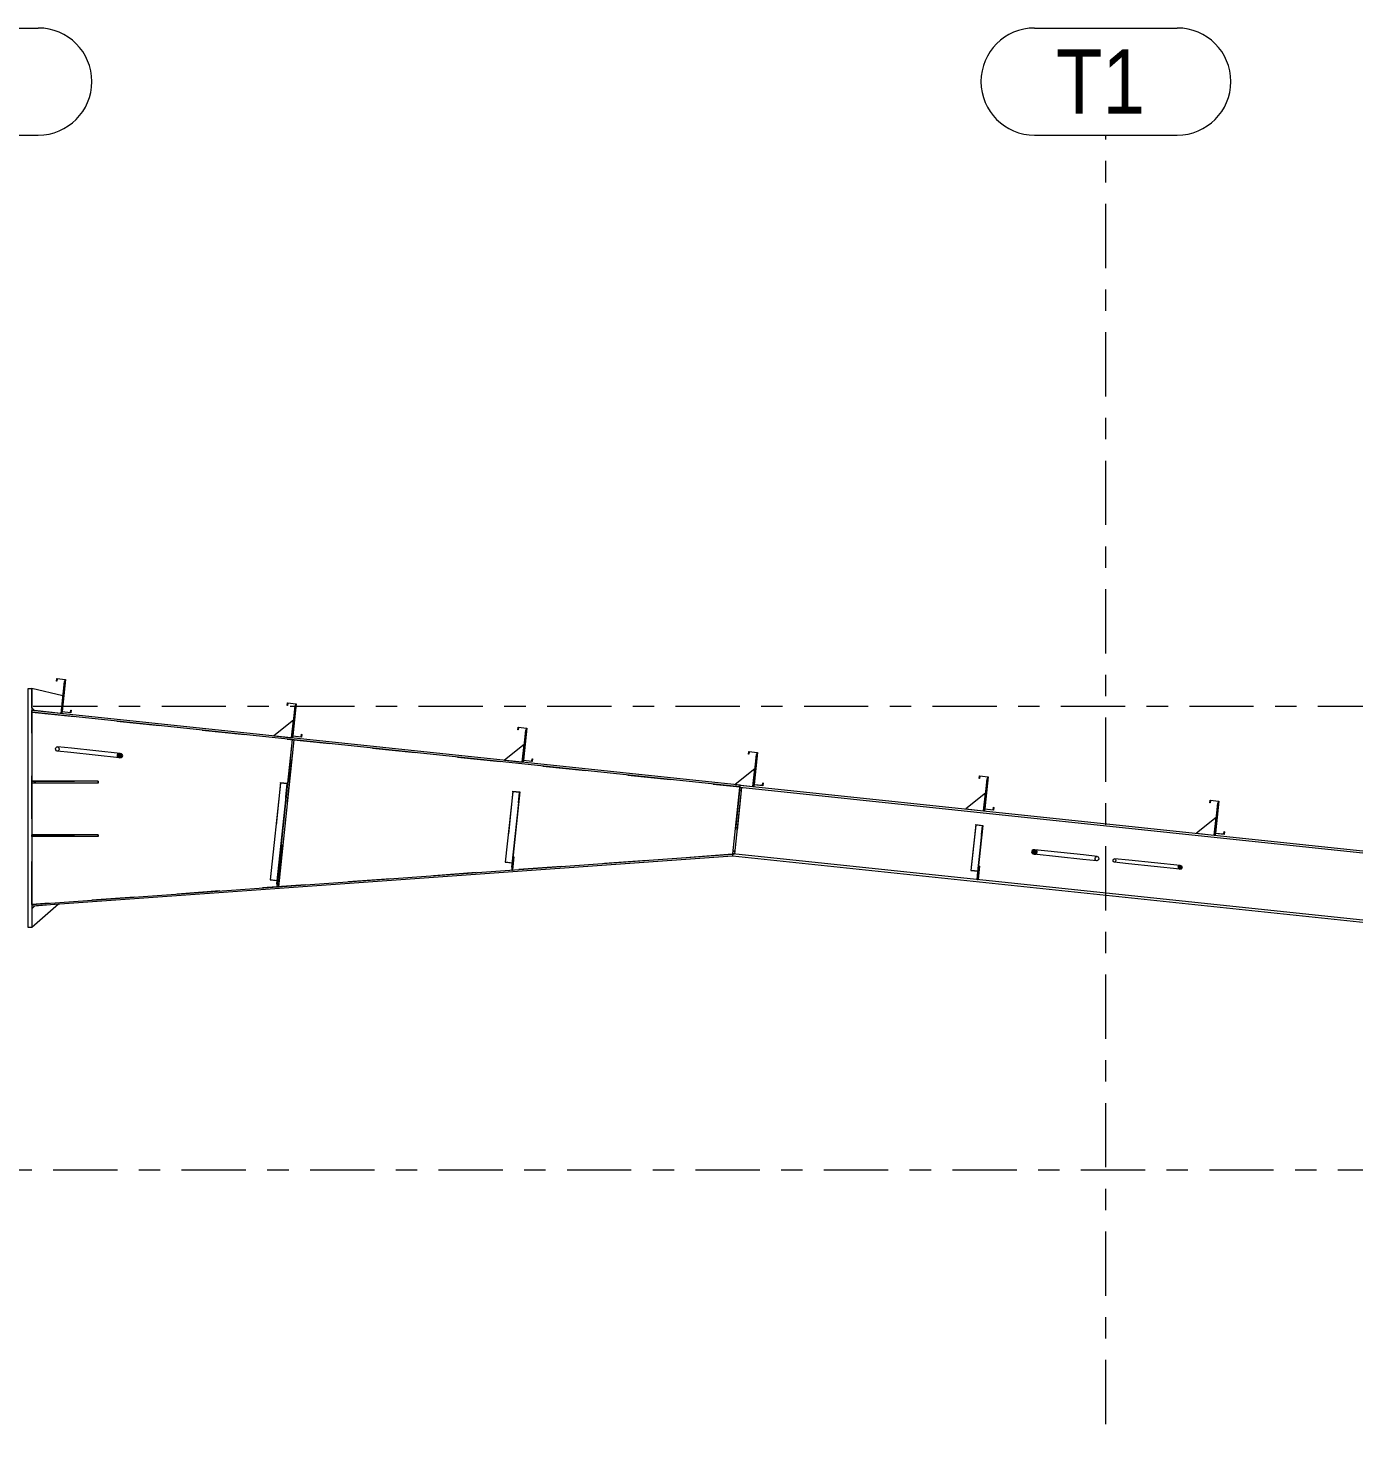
# Model space of a CAD drawing. Header units: millimetres. Extents: x -49 to 773, y -79 to 495.
# Drawn here: x 348.8 to 410.8, y 79.7 to 145.2 of the extents above; entities that cross this region are included whole.
import ezdxf

# ---------------------------------------------------------------- set-up
doc = ezdxf.new("R2010")
doc.units = ezdxf.units.MM
for name, pattern in [('XKITLINE00', [0]), ('XKITLINE02', [4, 2, -2]), ('XKITLINE03', [6, 3, -1, 1, -1])]:
    doc.linetypes.add(name, pattern=pattern)
doc.layers.add('Part', color=2, linetype='Continuous', lineweight=0)
doc.layers.add('S-grid', color=1, linetype='Continuous', lineweight=0)
doc.styles.add('ARIAL', font='ARIAL.TTF')

# ---------------------------------------------------------------- blocks, each defined once
blk = doc.blocks.new('*A80')
at = {"layer": 'Part'}
blk.add_hatch(color=3, dxfattribs=at).paths.add_polyline_path([(360.613, 109.94), (360.617, 109.972), (360.948, 109.937), (360.88, 109.292), (360.864, 109.294), (360.928, 109.907)], flags=17)
blk = doc.blocks.new('*A81')
at = {"layer": 'Part'}
blk.add_hatch(color=3, dxfattribs=at).paths.add_polyline_path([(371.465, 109.542), (371.468, 109.568), (371.799, 109.533), (371.744, 109.012), (371.728, 109.014), (371.78, 109.509)], flags=17)
blk = doc.blocks.new('*A82')
at = {"layer": 'Part'}
blk.add_hatch(color=3, dxfattribs=at).paths.add_polyline_path([(393.087, 107.981), (393.089, 108.002), (393.421, 107.967), (393.377, 107.547), (393.36, 107.549), (393.402, 107.948)], flags=17)
blk = doc.blocks.new('*A106')
at = {"layer": 'Part'}
blk.add_hatch(color=3, dxfattribs=at).paths.add_polyline_path([(372.355, 110.975), (372.367, 111.084), (372.382, 111.083), (372.368, 110.958), (371.954, 111.002), (372.112, 112.496), (371.727, 112.536), (371.716, 112.427), (371.701, 112.428), (371.714, 112.553), (372.128, 112.509), (371.971, 111.016)], flags=17)
blk = doc.blocks.new('*A107')
at = {"layer": 'Part'}
blk.add_hatch(color=3, dxfattribs=at).paths.add_polyline_path([(372.355, 110.975), (372.367, 111.084), (372.382, 111.083), (372.368, 110.958), (371.954, 111.002), (372.112, 112.496), (371.727, 112.536), (371.716, 112.427), (371.701, 112.428), (371.714, 112.553), (372.128, 112.509), (371.971, 111.016)], flags=17)
blk = doc.blocks.new('*A108')
at = {"layer": 'Part'}
blk.add_hatch(color=3, dxfattribs=at).paths.add_polyline_path([(383.129, 109.839), (383.14, 109.948), (383.155, 109.946), (383.142, 109.822), (382.728, 109.866), (382.885, 111.359), (382.501, 111.4), (382.489, 111.29), (382.474, 111.292), (382.487, 111.416), (382.902, 111.373), (382.744, 109.879)], flags=17)
blk = doc.blocks.new('*A109')
at = {"layer": 'Part'}
blk.add_hatch(color=3, dxfattribs=at).paths.add_polyline_path([(383.129, 109.839), (383.14, 109.948), (383.155, 109.946), (383.142, 109.822), (382.728, 109.866), (382.885, 111.359), (382.501, 111.4), (382.489, 111.29), (382.474, 111.292), (382.487, 111.416), (382.902, 111.373), (382.744, 109.879)], flags=17)
blk = doc.blocks.new('*A110')
at = {"layer": 'Part'}
blk.add_hatch(color=3, dxfattribs=at).paths.add_polyline_path([(393.902, 108.702), (393.914, 108.812), (393.929, 108.81), (393.916, 108.686), (393.501, 108.729), (393.659, 110.223), (393.274, 110.263), (393.263, 110.154), (393.248, 110.156), (393.261, 110.28), (393.675, 110.236), (393.518, 108.743)], flags=17)
blk = doc.blocks.new('*A111')
at = {"layer": 'Part'}
blk.add_hatch(color=3, dxfattribs=at).paths.add_polyline_path([(393.902, 108.702), (393.914, 108.812), (393.929, 108.81), (393.916, 108.686), (393.501, 108.729), (393.659, 110.223), (393.274, 110.263), (393.263, 110.154), (393.248, 110.156), (393.261, 110.28), (393.675, 110.236), (393.518, 108.743)], flags=17)
blk = doc.blocks.new('*A112')
at = {"layer": 'Part'}
blk.add_hatch(color=3, dxfattribs=at).paths.add_polyline_path([(404.676, 107.566), (404.687, 107.675), (404.702, 107.674), (404.689, 107.549), (404.275, 107.593), (404.432, 109.086), (404.048, 109.127), (404.036, 109.018), (404.021, 109.019), (404.034, 109.144), (404.449, 109.1), (404.291, 107.606)], flags=17)
blk = doc.blocks.new('*A113')
at = {"layer": 'Part'}
blk.add_hatch(color=3, dxfattribs=at).paths.add_polyline_path([(404.676, 107.566), (404.687, 107.675), (404.702, 107.674), (404.689, 107.549), (404.275, 107.593), (404.432, 109.086), (404.048, 109.127), (404.036, 109.018), (404.021, 109.019), (404.034, 109.144), (404.449, 109.1), (404.291, 107.606)], flags=17)
blk = doc.blocks.new('*A117')
at = {"layer": 'Part'}
blk.add_hatch(color=3, dxfattribs=at).paths.add_polyline_path([(402.642, 106.089), (402.716, 106.057), (402.742, 105.995), (402.704, 105.94), (402.625, 105.924), (402.551, 105.956), (402.526, 106.018), (402.563, 106.073)], flags=17)
blk = doc.blocks.new('*A118')
at = {"layer": 'Part'}
blk.add_hatch(color=3, dxfattribs=at).paths.add_polyline_path([(395.906, 106.807), (395.951, 106.764), (395.963, 106.71), (395.94, 106.66), (395.887, 106.627), (395.82, 106.62), (395.755, 106.641), (395.711, 106.684), (395.698, 106.738), (395.722, 106.788), (395.774, 106.821), (395.841, 106.828)], flags=17)
blk = doc.blocks.new('*A119')
at = {"layer": 'Part'}
blk.add_hatch(color=3, dxfattribs=at).paths.add_polyline_path([(353.188, 111.313), (353.233, 111.27), (353.245, 111.216), (353.222, 111.166), (353.169, 111.133), (353.102, 111.126), (353.037, 111.147), (352.993, 111.19), (352.981, 111.244), (353.004, 111.294), (353.056, 111.326), (353.124, 111.333)], flags=17)
blk = doc.blocks.new('*A126')
at = {"layer": 'Part'}
blk.add_hatch(color=3, dxfattribs=at).paths.add_polyline_path([(350.808, 113.248), (350.82, 113.357), (350.834, 113.355), (350.821, 113.231), (350.407, 113.275), (350.564, 114.768), (350.18, 114.809), (350.168, 114.699), (350.153, 114.701), (350.167, 114.825), (350.581, 114.782), (350.423, 113.288)], flags=17)
blk = doc.blocks.new('*A127')
at = {"layer": 'Part'}
blk.add_hatch(color=3, dxfattribs=at).paths.add_polyline_path([(350.808, 113.248), (350.82, 113.357), (350.834, 113.355), (350.821, 113.231), (350.407, 113.275), (350.564, 114.768), (350.18, 114.809), (350.168, 114.699), (350.153, 114.701), (350.167, 114.825), (350.581, 114.782), (350.423, 113.288)], flags=17)
blk = doc.blocks.new('*A128')
at = {"layer": 'Part'}
blk.add_hatch(color=3, dxfattribs=at).paths.add_polyline_path([(361.582, 112.111), (361.593, 112.221), (361.608, 112.219), (361.595, 112.095), (361.181, 112.139), (361.338, 113.632), (360.954, 113.672), (360.942, 113.563), (360.927, 113.565), (360.94, 113.689), (361.355, 113.645), (361.197, 112.152)], flags=17)
blk = doc.blocks.new('*A129')
at = {"layer": 'Part'}
blk.add_hatch(color=3, dxfattribs=at).paths.add_polyline_path([(361.582, 112.111), (361.593, 112.221), (361.608, 112.219), (361.595, 112.095), (361.181, 112.139), (361.338, 113.632), (360.954, 113.672), (360.942, 113.563), (360.927, 113.565), (360.94, 113.689), (361.355, 113.645), (361.197, 112.152)], flags=17)
blk = doc.blocks.new('*A398')
at = {"layer": 'S-grid', "color": 1, "linetype": 'XKITLINE03', "lineweight": 0}
blk.add_line((259.068, 113.542), (435.099, 113.542), dxfattribs=at)
blk = doc.blocks.new('*A399')
at = {"layer": 'S-grid', "color": 1, "linetype": 'XKITLINE03', "lineweight": 0}
blk.add_line((-10, 91.875), (568.216, 91.875), dxfattribs=at)
blk = doc.blocks.new('*A682')
at = {"layer": 'S-grid', "color": 1, "linetype": 'XKITLINE03', "lineweight": 0}
blk.add_line((399.167, -10), (399.167, 140.208), dxfattribs=at)
at = {"layer": 'S-grid', "color": 3, "style": 'ARIAL', "width": 0.85}
blk.add_text('T1', height=3, dxfattribs=at).set_placement((396.832, 141.208))
blk = doc.blocks.new('*A685')
at = {"layer": 'Part', "color": 7, "linetype": 'XKITLINE02', "lineweight": 0}
for p, q in [((382.071, 109.742), (381.744, 106.643)), ((382.074, 109.767), (382.083, 109.85)), ((454.716, 102.189), (454.367, 98.874)), ((447.011, 99.65), (446.679, 99.685)), ((447.022, 99.758), (446.691, 99.793))]:
    blk.add_line(p, q, dxfattribs=at)
at = {"layer": 'Part', "color": 2, "linetype": 'XKITLINE00', "lineweight": 0}
for p, q in [((382.074, 109.767), (382.071, 109.742)), ((454.705, 102.081), (382.071, 109.742)), ((382.083, 109.85), (454.716, 102.189)), ((381.744, 106.643), (381.733, 106.535)), ((446.679, 99.685), (381.733, 106.535)), ((446.691, 99.793), (381.744, 106.643)), ((454.367, 98.874), (447.011, 99.65)), ((454.378, 98.982), (447.022, 99.758))]:
    blk.add_line(p, q, dxfattribs=at)
blk = doc.blocks.new('*A738')
at = {"layer": 'Part', "color": 7, "linetype": 'XKITLINE02', "lineweight": 0}
for p, q in [((349, 107.442), (349, 107.526)), ((349, 107.526), (352.1, 107.526)), ((352.1, 107.442), (349, 107.442)), ((349.125, 107.442), (349.125, 107.526)), ((349.167, 107.442), (349.167, 107.526)), ((352.1, 107.442), (352.1, 107.526))]:
    blk.add_line(p, q, dxfattribs=at)
blk = doc.blocks.new('*A739')
at = {"layer": 'Part', "color": 7, "linetype": 'XKITLINE02', "lineweight": 0}
for p, q in [((349, 109.942), (349, 110.026)), ((349, 110.026), (352.1, 110.026)), ((349.125, 109.942), (349.125, 110.026)), ((349.167, 109.942), (349.167, 110.026)), ((352.1, 109.942), (352.1, 110.026)), ((352.1, 109.942), (349, 109.942))]:
    blk.add_line(p, q, dxfattribs=at)
blk = doc.blocks.new('*A740')
at = {"layer": 'Part', "color": 2, "linetype": 'XKITLINE00', "lineweight": 0}
for p, q in [((352.1, 107.526), (349, 107.526)), ((352.1, 107.442), (349, 107.442)), ((349.167, 107.442), (349.167, 107.526)), ((352.1, 107.526), (352.1, 107.442))]:
    blk.add_line(p, q, dxfattribs=at)
at = {"layer": 'Part', "color": 7, "linetype": 'XKITLINE02', "lineweight": 0}
for p, q in [((349, 107.526), (349, 107.442)), ((349.125, 107.442), (349.125, 107.526))]:
    blk.add_line(p, q, dxfattribs=at)
blk = doc.blocks.new('*A741')
at = {"layer": 'Part', "color": 2, "linetype": 'XKITLINE00', "lineweight": 0}
for p, q in [((352.1, 110.026), (349, 110.026)), ((349.167, 109.942), (349.167, 110.026)), ((352.1, 110.026), (352.1, 109.942)), ((352.1, 109.942), (349, 109.942))]:
    blk.add_line(p, q, dxfattribs=at)
at = {"layer": 'Part', "color": 7, "linetype": 'XKITLINE02', "lineweight": 0}
for p, q in [((349, 110.026), (349, 109.942)), ((349.125, 109.942), (349.125, 110.026))]:
    blk.add_line(p, q, dxfattribs=at)
blk = doc.blocks.new('*A750')
at = {"layer": 'Part', "color": 7, "linetype": 'XKITLINE02', "lineweight": 0}
for p, q in [((360.617, 109.972), (360.137, 105.426)), ((360.928, 109.907), (360.435, 105.231)), ((360.452, 105.229), (360.948, 109.937)), ((360.137, 105.426), (360.452, 105.392)), ((360.138, 105.434), (360.47, 105.399)), ((360.435, 105.231), (360.452, 105.229))]:
    blk.add_line(p, q, dxfattribs=at)
blk = doc.blocks.new('*A751')
at = {"layer": 'Part', "color": 2, "linetype": 'XKITLINE00', "lineweight": 0}
for p, q in [((360.613, 109.94), (360.137, 105.426)), ((360.948, 109.937), (360.485, 105.543)), ((360.613, 109.94), (360.617, 109.972)), ((360.928, 109.907), (360.613, 109.94)), ((360.617, 109.972), (360.948, 109.937)), ((360.864, 109.294), (360.928, 109.907)), ((360.864, 109.294), (360.435, 105.231)), ((360.864, 109.294), (360.88, 109.292)), ((360.137, 105.426), (360.452, 105.392)), ((360.435, 105.231), (360.452, 105.229))]:
    blk.add_line(p, q, dxfattribs=at)
at = {"layer": 'Part', "color": 7, "linetype": 'XKITLINE02', "lineweight": 0}
for p, q in [((360.138, 105.434), (360.47, 105.399)), ((360.452, 105.229), (360.485, 105.543))]:
    blk.add_line(p, q, dxfattribs=at)
blk = doc.blocks.new('*A752')
at = {"layer": 'Part', "color": 2, "linetype": 'XKITLINE00', "lineweight": 0}
blk.add_line((361.218, 112.889), (360.302, 112.147), dxfattribs=at)
at = {"layer": 'Part', "color": 7, "linetype": 'XKITLINE02', "lineweight": 0}
for p, q in [((361.13, 112.06), (361.218, 112.889)), ((360.302, 112.147), (361.13, 112.06))]:
    blk.add_line(p, q, dxfattribs=at)
blk = doc.blocks.new('*A753')
at = {"layer": 'Part', "color": 2, "linetype": 'XKITLINE00', "lineweight": 0}
for p, q in [((361.288, 113.552), (361.13, 112.06)), ((361.329, 113.547), (361.288, 113.552)), ((361.181, 112.139), (361.172, 112.056))]:
    blk.add_line(p, q, dxfattribs=at)
at = {"layer": 'Part', "color": 7, "linetype": 'XKITLINE02', "lineweight": 0}
for p, q in [((361.181, 112.139), (361.329, 113.547)), ((361.172, 112.056), (361.13, 112.06))]:
    blk.add_line(p, q, dxfattribs=at)
blk = doc.blocks.new('*A754')
at = {"layer": 'Part', "color": 7, "linetype": 'XKITLINE02', "lineweight": 0}
for p, q in [((361.163, 111.973), (360.438, 105.094)), ((361.246, 111.964), (361.163, 111.973)), ((360.52, 105.085), (361.246, 111.964)), ((360.438, 105.094), (360.52, 105.085)), ((360.451, 105.218), (360.533, 105.21))]:
    blk.add_line(p, q, dxfattribs=at)
blk = doc.blocks.new('*A755')
at = {"layer": 'Part', "color": 2, "linetype": 'XKITLINE00', "lineweight": 0}
for p, q in [((361.163, 111.973), (360.948, 109.937)), ((361.246, 111.964), (360.522, 105.1)), ((360.485, 105.543), (360.438, 105.094))]:
    blk.add_line(p, q, dxfattribs=at)
at = {"layer": 'Part', "color": 7, "linetype": 'XKITLINE02', "lineweight": 0}
for p, q in [((361.246, 111.964), (361.163, 111.973)), ((360.948, 109.937), (360.485, 105.543)), ((360.52, 105.085), (360.438, 105.094)), ((360.451, 105.218), (360.533, 105.21)), ((360.522, 105.1), (360.52, 105.085))]:
    blk.add_line(p, q, dxfattribs=at)
blk = doc.blocks.new('*A756')
at = {"layer": 'Part', "color": 2, "linetype": 'XKITLINE00', "lineweight": 0}
blk.add_line((382.765, 110.616), (381.849, 109.875), dxfattribs=at)
at = {"layer": 'Part', "color": 7, "linetype": 'XKITLINE02', "lineweight": 0}
for p, q in [((382.678, 109.787), (382.765, 110.616)), ((381.849, 109.875), (382.678, 109.787))]:
    blk.add_line(p, q, dxfattribs=at)
blk = doc.blocks.new('*A757')
at = {"layer": 'Part', "color": 2, "linetype": 'XKITLINE00', "lineweight": 0}
for p, q in [((382.835, 111.279), (382.678, 109.787)), ((382.876, 111.275), (382.835, 111.279)), ((382.728, 109.866), (382.719, 109.783))]:
    blk.add_line(p, q, dxfattribs=at)
at = {"layer": 'Part', "color": 7, "linetype": 'XKITLINE02', "lineweight": 0}
for p, q in [((382.728, 109.866), (382.876, 111.275)), ((382.719, 109.783), (382.678, 109.787))]:
    blk.add_line(p, q, dxfattribs=at)
blk = doc.blocks.new('*A758')
at = {"layer": 'Part', "color": 2, "linetype": 'XKITLINE00', "lineweight": 0}
blk.add_line((371.991, 111.752), (371.075, 111.011), dxfattribs=at)
at = {"layer": 'Part', "color": 7, "linetype": 'XKITLINE02', "lineweight": 0}
for p, q in [((371.904, 110.924), (371.991, 111.752)), ((371.075, 111.011), (371.904, 110.924))]:
    blk.add_line(p, q, dxfattribs=at)
blk = doc.blocks.new('*A759')
at = {"layer": 'Part', "color": 2, "linetype": 'XKITLINE00', "lineweight": 0}
for p, q in [((372.061, 112.415), (371.904, 110.924)), ((372.103, 112.411), (372.061, 112.415)), ((371.954, 111.002), (371.945, 110.919))]:
    blk.add_line(p, q, dxfattribs=at)
at = {"layer": 'Part', "color": 7, "linetype": 'XKITLINE02', "lineweight": 0}
for p, q in [((371.954, 111.002), (372.103, 112.411)), ((371.945, 110.919), (371.904, 110.924))]:
    blk.add_line(p, q, dxfattribs=at)
blk = doc.blocks.new('*A760')
at = {"layer": 'Part', "color": 7, "linetype": 'XKITLINE02', "lineweight": 0}
for p, q in [((371.479, 106.501), (371.414, 105.88)), ((371.455, 105.875), (371.521, 106.497)), ((371.521, 106.497), (371.479, 106.501)), ((371.414, 105.88), (371.455, 105.875)), ((371.427, 106.004), (371.468, 106))]:
    blk.add_line(p, q, dxfattribs=at)
blk = doc.blocks.new('*A761')
at = {"layer": 'Part', "color": 2, "linetype": 'XKITLINE00', "lineweight": 0}
for p, q in [((371.457, 106.288), (371.414, 105.88)), ((371.521, 106.497), (371.456, 105.883)), ((371.479, 106.501), (371.521, 106.497))]:
    blk.add_line(p, q, dxfattribs=at)
at = {"layer": 'Part', "color": 7, "linetype": 'XKITLINE02', "lineweight": 0}
for p, q in [((371.457, 106.288), (371.479, 106.501)), ((371.455, 105.875), (371.414, 105.88)), ((371.427, 106.004), (371.468, 106)), ((371.456, 105.883), (371.455, 105.875))]:
    blk.add_line(p, q, dxfattribs=at)
blk = doc.blocks.new('*A762')
at = {"layer": 'Part', "color": 7, "linetype": 'XKITLINE02', "lineweight": 0}
for p, q in [((371.468, 109.568), (371.117, 106.248)), ((371.78, 109.509), (371.411, 106.014)), ((371.428, 106.012), (371.799, 109.533)), ((371.117, 106.248), (371.432, 106.214)), ((371.119, 106.258), (371.45, 106.223)), ((371.411, 106.014), (371.428, 106.012))]:
    blk.add_line(p, q, dxfattribs=at)
blk = doc.blocks.new('*A763')
at = {"layer": 'Part', "color": 2, "linetype": 'XKITLINE00', "lineweight": 0}
for p, q in [((371.465, 109.542), (371.117, 106.248)), ((371.799, 109.533), (371.457, 106.288)), ((371.465, 109.542), (371.468, 109.568)), ((371.78, 109.509), (371.465, 109.542)), ((371.468, 109.568), (371.799, 109.533)), ((371.728, 109.014), (371.78, 109.509)), ((371.728, 109.014), (371.411, 106.014)), ((371.728, 109.014), (371.744, 109.012)), ((371.117, 106.248), (371.432, 106.214)), ((371.411, 106.014), (371.428, 106.012))]:
    blk.add_line(p, q, dxfattribs=at)
at = {"layer": 'Part', "color": 7, "linetype": 'XKITLINE02', "lineweight": 0}
for p, q in [((371.119, 106.258), (371.45, 106.223)), ((371.428, 106.012), (371.457, 106.288))]:
    blk.add_line(p, q, dxfattribs=at)
blk = doc.blocks.new('*A764')
at = {"layer": 'Part', "color": 2, "linetype": 'XKITLINE00', "lineweight": 0}
for p, q in [((381.744, 106.643), (382.071, 109.742)), ((382.154, 109.734), (381.827, 106.634))]:
    blk.add_line(p, q, dxfattribs=at)
at = {"layer": 'Part', "color": 7, "linetype": 'XKITLINE02', "lineweight": 0}
for p, q in [((382.058, 109.618), (382.141, 109.609)), ((382.071, 109.742), (382.154, 109.734)), ((381.758, 106.767), (381.84, 106.758)), ((381.744, 106.643), (381.827, 106.634))]:
    blk.add_line(p, q, dxfattribs=at)
blk = doc.blocks.new('*A765')
at = {"layer": 'Part', "color": 7, "linetype": 'XKITLINE02', "lineweight": 0}
for p, q in [((382.071, 109.742), (381.744, 106.643)), ((382.154, 109.734), (381.827, 106.634)), ((382.058, 109.618), (382.141, 109.609)), ((382.071, 109.742), (382.154, 109.734)), ((381.84, 106.758), (381.758, 106.767)), ((381.827, 106.634), (381.744, 106.643))]:
    blk.add_line(p, q, dxfattribs=at)
blk = doc.blocks.new('*A766')
at = {"layer": 'Part', "color": 7, "linetype": 'XKITLINE02', "lineweight": 0}
for p, q in [((393.22, 106.061), (393.154, 105.439)), ((393.154, 105.439), (393.196, 105.435)), ((393.167, 105.564), (393.209, 105.559)), ((393.196, 105.435), (393.261, 106.057)), ((393.261, 106.057), (393.22, 106.061))]:
    blk.add_line(p, q, dxfattribs=at)
blk = doc.blocks.new('*A767')
at = {"layer": 'Part', "color": 2, "linetype": 'XKITLINE00', "lineweight": 0}
for p, q in [((393.154, 105.439), (393.192, 105.801)), ((393.261, 106.057), (393.196, 105.435)), ((393.22, 106.061), (393.261, 106.057))]:
    blk.add_line(p, q, dxfattribs=at)
at = {"layer": 'Part', "color": 7, "linetype": 'XKITLINE02', "lineweight": 0}
for p, q in [((393.196, 105.435), (393.154, 105.439)), ((393.167, 105.564), (393.209, 105.559)), ((393.192, 105.801), (393.22, 106.061))]:
    blk.add_line(p, q, dxfattribs=at)
blk = doc.blocks.new('*A768')
at = {"layer": 'Part', "color": 2, "linetype": 'XKITLINE00', "lineweight": 0}
blk.add_line((393.538, 109.48), (392.622, 108.738), dxfattribs=at)
at = {"layer": 'Part', "color": 7, "linetype": 'XKITLINE02', "lineweight": 0}
for p, q in [((393.451, 108.651), (393.538, 109.48)), ((392.622, 108.738), (393.451, 108.651))]:
    blk.add_line(p, q, dxfattribs=at)
blk = doc.blocks.new('*A769')
at = {"layer": 'Part', "color": 2, "linetype": 'XKITLINE00', "lineweight": 0}
for p, q in [((393.608, 110.143), (393.451, 108.651)), ((393.65, 110.138), (393.608, 110.143)), ((393.501, 108.729), (393.493, 108.647))]:
    blk.add_line(p, q, dxfattribs=at)
at = {"layer": 'Part', "color": 7, "linetype": 'XKITLINE02', "lineweight": 0}
for p, q in [((393.501, 108.729), (393.65, 110.138)), ((393.493, 108.647), (393.451, 108.651))]:
    blk.add_line(p, q, dxfattribs=at)
blk = doc.blocks.new('*A770')
at = {"layer": 'Part', "color": 7, "linetype": 'XKITLINE02', "lineweight": 0}
for p, q in [((393.089, 108.002), (392.864, 105.863)), ((393.402, 107.948), (393.152, 105.581)), ((393.169, 105.579), (393.421, 107.967)), ((392.864, 105.863), (393.179, 105.829)), ((392.865, 105.876), (393.197, 105.841)), ((393.152, 105.581), (393.169, 105.579))]:
    blk.add_line(p, q, dxfattribs=at)
blk = doc.blocks.new('*A771')
at = {"layer": 'Part', "color": 2, "linetype": 'XKITLINE00', "lineweight": 0}
for p, q in [((393.087, 107.981), (392.864, 105.863)), ((393.087, 107.981), (393.089, 108.002)), ((393.402, 107.948), (393.087, 107.981)), ((393.089, 108.002), (393.421, 107.967)), ((393.36, 107.549), (393.152, 105.581)), ((393.421, 107.967), (393.192, 105.801)), ((393.36, 107.549), (393.402, 107.948)), ((393.377, 107.547), (393.36, 107.549)), ((392.864, 105.863), (393.179, 105.829)), ((393.152, 105.581), (393.169, 105.579))]:
    blk.add_line(p, q, dxfattribs=at)
at = {"layer": 'Part', "color": 7, "linetype": 'XKITLINE02', "lineweight": 0}
for p, q in [((392.865, 105.876), (393.197, 105.841)), ((393.192, 105.801), (393.169, 105.579))]:
    blk.add_line(p, q, dxfattribs=at)
blk = doc.blocks.new('*A778')
at = {"layer": 'Part', "color": 2, "linetype": 'XKITLINE00', "lineweight": 0}
blk.add_line((404.312, 108.343), (403.396, 107.602), dxfattribs=at)
at = {"layer": 'Part', "color": 7, "linetype": 'XKITLINE02', "lineweight": 0}
for p, q in [((404.225, 107.515), (404.312, 108.343)), ((403.396, 107.602), (404.225, 107.515))]:
    blk.add_line(p, q, dxfattribs=at)
blk = doc.blocks.new('*A779')
at = {"layer": 'Part', "color": 2, "linetype": 'XKITLINE00', "lineweight": 0}
for p, q in [((404.382, 109.006), (404.225, 107.515)), ((404.423, 109.002), (404.382, 109.006)), ((404.275, 107.593), (404.266, 107.51))]:
    blk.add_line(p, q, dxfattribs=at)
at = {"layer": 'Part', "color": 7, "linetype": 'XKITLINE02', "lineweight": 0}
for p, q in [((404.275, 107.593), (404.423, 109.002)), ((404.266, 107.51), (404.225, 107.515))]:
    blk.add_line(p, q, dxfattribs=at)
blk = doc.blocks.new('*A830')
at = {"layer": 'Part', "color": 2, "linetype": 'XKITLINE00', "lineweight": 0}
for p, q in [((371.701, 112.428), (371.714, 112.553)), ((371.716, 112.427), (371.701, 112.428)), ((371.714, 112.553), (372.128, 112.509)), ((371.727, 112.536), (371.716, 112.427)), ((372.112, 112.496), (371.727, 112.536)), ((371.954, 111.002), (372.112, 112.496)), ((372.128, 112.509), (371.971, 111.016)), ((372.368, 110.958), (371.954, 111.002)), ((371.971, 111.016), (372.355, 110.975)), ((372.355, 110.975), (372.367, 111.084)), ((372.367, 111.084), (372.382, 111.083)), ((372.382, 111.083), (372.368, 110.958))]:
    blk.add_line(p, q, dxfattribs=at)
blk = doc.blocks.new('*A831')
at = {"layer": 'Part', "color": 2, "linetype": 'XKITLINE00', "lineweight": 0}
for p, q in [((371.701, 112.428), (371.714, 112.553)), ((371.716, 112.427), (371.701, 112.428)), ((371.714, 112.553), (372.128, 112.509)), ((371.727, 112.536), (371.716, 112.427)), ((372.112, 112.496), (371.727, 112.536)), ((371.954, 111.002), (372.112, 112.496)), ((372.128, 112.509), (371.971, 111.016)), ((372.368, 110.958), (371.954, 111.002)), ((371.971, 111.016), (372.355, 110.975)), ((372.355, 110.975), (372.367, 111.084)), ((372.367, 111.084), (372.382, 111.083)), ((372.382, 111.083), (372.368, 110.958))]:
    blk.add_line(p, q, dxfattribs=at)
blk = doc.blocks.new('*A832')
at = {"layer": 'Part', "color": 2, "linetype": 'XKITLINE00', "lineweight": 0}
for p, q in [((382.474, 111.292), (382.487, 111.416)), ((382.487, 111.416), (382.902, 111.373)), ((382.501, 111.4), (382.489, 111.29)), ((382.885, 111.359), (382.501, 111.4)), ((382.728, 109.866), (382.885, 111.359)), ((382.902, 111.373), (382.744, 109.879)), ((382.489, 111.29), (382.474, 111.292)), ((383.142, 109.822), (382.728, 109.866)), ((382.744, 109.879), (383.129, 109.839)), ((383.129, 109.839), (383.14, 109.948)), ((383.14, 109.948), (383.155, 109.946)), ((383.155, 109.946), (383.142, 109.822))]:
    blk.add_line(p, q, dxfattribs=at)
blk = doc.blocks.new('*A833')
at = {"layer": 'Part', "color": 2, "linetype": 'XKITLINE00', "lineweight": 0}
for p, q in [((382.474, 111.292), (382.487, 111.416)), ((382.487, 111.416), (382.902, 111.373)), ((382.501, 111.4), (382.489, 111.29)), ((382.885, 111.359), (382.501, 111.4)), ((382.728, 109.866), (382.885, 111.359)), ((382.902, 111.373), (382.744, 109.879)), ((382.489, 111.29), (382.474, 111.292)), ((383.142, 109.822), (382.728, 109.866)), ((382.744, 109.879), (383.129, 109.839)), ((383.129, 109.839), (383.14, 109.948)), ((383.14, 109.948), (383.155, 109.946)), ((383.155, 109.946), (383.142, 109.822))]:
    blk.add_line(p, q, dxfattribs=at)
blk = doc.blocks.new('*A834')
at = {"layer": 'Part', "color": 2, "linetype": 'XKITLINE00', "lineweight": 0}
for p, q in [((393.248, 110.156), (393.261, 110.28)), ((393.263, 110.154), (393.248, 110.156)), ((393.261, 110.28), (393.675, 110.236)), ((393.274, 110.263), (393.263, 110.154)), ((393.659, 110.223), (393.274, 110.263)), ((393.501, 108.729), (393.659, 110.223)), ((393.675, 110.236), (393.518, 108.743)), ((393.916, 108.686), (393.501, 108.729)), ((393.518, 108.743), (393.902, 108.702)), ((393.902, 108.702), (393.914, 108.812)), ((393.914, 108.812), (393.929, 108.81)), ((393.929, 108.81), (393.916, 108.686))]:
    blk.add_line(p, q, dxfattribs=at)
blk = doc.blocks.new('*A835')
at = {"layer": 'Part', "color": 2, "linetype": 'XKITLINE00', "lineweight": 0}
for p, q in [((393.248, 110.156), (393.261, 110.28)), ((393.263, 110.154), (393.248, 110.156)), ((393.261, 110.28), (393.675, 110.236)), ((393.274, 110.263), (393.263, 110.154)), ((393.659, 110.223), (393.274, 110.263)), ((393.501, 108.729), (393.659, 110.223)), ((393.675, 110.236), (393.518, 108.743)), ((393.916, 108.686), (393.501, 108.729)), ((393.518, 108.743), (393.902, 108.702)), ((393.902, 108.702), (393.914, 108.812)), ((393.914, 108.812), (393.929, 108.81)), ((393.929, 108.81), (393.916, 108.686))]:
    blk.add_line(p, q, dxfattribs=at)
blk = doc.blocks.new('*A836')
at = {"layer": 'Part', "color": 2, "linetype": 'XKITLINE00', "lineweight": 0}
for p, q in [((404.021, 109.019), (404.034, 109.144)), ((404.036, 109.018), (404.021, 109.019)), ((404.034, 109.144), (404.449, 109.1)), ((404.048, 109.127), (404.036, 109.018)), ((404.432, 109.086), (404.048, 109.127)), ((404.275, 107.593), (404.432, 109.086)), ((404.449, 109.1), (404.291, 107.606)), ((404.689, 107.549), (404.275, 107.593)), ((404.291, 107.606), (404.676, 107.566)), ((404.676, 107.566), (404.687, 107.675)), ((404.687, 107.675), (404.702, 107.674)), ((404.702, 107.674), (404.689, 107.549))]:
    blk.add_line(p, q, dxfattribs=at)
blk = doc.blocks.new('*A837')
at = {"layer": 'Part', "color": 2, "linetype": 'XKITLINE00', "lineweight": 0}
for p, q in [((404.021, 109.019), (404.034, 109.144)), ((404.036, 109.018), (404.021, 109.019)), ((404.034, 109.144), (404.449, 109.1)), ((404.048, 109.127), (404.036, 109.018)), ((404.432, 109.086), (404.048, 109.127)), ((404.275, 107.593), (404.432, 109.086)), ((404.449, 109.1), (404.291, 107.606)), ((404.689, 107.549), (404.275, 107.593)), ((404.291, 107.606), (404.676, 107.566)), ((404.676, 107.566), (404.687, 107.675)), ((404.687, 107.675), (404.702, 107.674)), ((404.702, 107.674), (404.689, 107.549))]:
    blk.add_line(p, q, dxfattribs=at)
blk = doc.blocks.new('*A841')
at = {"layer": 'Part', "color": 7, "linetype": 'XKITLINE02', "lineweight": 0}
for p, q in [((399.5, 106.337), (399.525, 106.394)), ((399.513, 106.276), (399.5, 106.337)), ((399.555, 106.247), (399.513, 106.276)), ((399.525, 106.394), (399.573, 106.413)), ((399.603, 106.267), (399.555, 106.247)), ((400.222, 106.177), (399.555, 106.247)), ((400.239, 106.343), (399.573, 106.413)), ((399.573, 106.413), (399.615, 106.384)), ((399.627, 106.324), (399.603, 106.267)), ((399.615, 106.384), (399.627, 106.324))]:
    blk.add_line(p, q, dxfattribs=at)
at = {"layer": 'Part', "color": 2, "linetype": 'XKITLINE00', "lineweight": 0}
for p, q in [((402.625, 105.924), (400.222, 106.177)), ((402.642, 106.089), (400.239, 106.343)), ((402.642, 106.089), (402.563, 106.073)), ((402.716, 106.057), (402.642, 106.089)), ((402.563, 106.073), (402.526, 106.018)), ((402.526, 106.018), (402.551, 105.956)), ((402.551, 105.956), (402.625, 105.924)), ((402.625, 105.924), (402.704, 105.94)), ((402.704, 105.94), (402.742, 105.995)), ((402.742, 105.995), (402.716, 106.057))]:
    blk.add_line(p, q, dxfattribs=at)
blk = doc.blocks.new('*A842')
at = {"layer": 'Part', "color": 2, "linetype": 'XKITLINE00', "lineweight": 0}
for p, q in [((395.722, 106.788), (395.698, 106.738)), ((395.698, 106.738), (395.711, 106.684)), ((395.774, 106.821), (395.722, 106.788)), ((395.841, 106.828), (395.774, 106.821)), ((398.115, 106.588), (395.841, 106.828)), ((395.906, 106.807), (395.841, 106.828)), ((395.951, 106.764), (395.906, 106.807)), ((395.963, 106.71), (395.951, 106.764)), ((395.711, 106.684), (395.755, 106.641)), ((395.755, 106.641), (395.82, 106.62)), ((395.82, 106.62), (395.887, 106.627)), ((398.094, 106.381), (395.82, 106.62)), ((395.887, 106.627), (395.94, 106.66)), ((395.94, 106.66), (395.963, 106.71))]:
    blk.add_line(p, q, dxfattribs=at)
at = {"layer": 'Part', "color": 7, "linetype": 'XKITLINE02', "lineweight": 0}
for p, q in [((398.738, 106.313), (398.094, 106.381)), ((398.76, 106.52), (398.115, 106.588)), ((398.668, 106.425), (398.684, 106.475)), ((398.673, 106.372), (398.668, 106.425)), ((398.699, 106.331), (398.673, 106.372)), ((398.684, 106.475), (398.718, 106.51)), ((398.738, 106.313), (398.699, 106.331)), ((398.718, 106.51), (398.76, 106.52)), ((398.78, 106.322), (398.738, 106.313)), ((398.76, 106.52), (398.799, 106.502)), ((398.813, 106.357), (398.78, 106.322)), ((398.799, 106.502), (398.824, 106.461)), ((398.83, 106.408), (398.813, 106.357)), ((398.824, 106.461), (398.83, 106.408))]:
    blk.add_line(p, q, dxfattribs=at)
blk = doc.blocks.new('*A843')
at = {"layer": 'Part', "color": 7, "linetype": 'XKITLINE02', "lineweight": 0}
for p, q in [((350.114, 111.546), (350.13, 111.597)), ((350.119, 111.493), (350.114, 111.546)), ((350.145, 111.452), (350.119, 111.493)), ((350.13, 111.597), (350.164, 111.632)), ((350.184, 111.434), (350.145, 111.452)), ((350.164, 111.632), (350.206, 111.641)), ((350.226, 111.444), (350.184, 111.434)), ((350.828, 111.366), (350.184, 111.434)), ((350.85, 111.573), (350.206, 111.641)), ((350.206, 111.641), (350.245, 111.623)), ((350.26, 111.478), (350.226, 111.444)), ((350.245, 111.623), (350.27, 111.582)), ((350.276, 111.529), (350.26, 111.478)), ((350.27, 111.582), (350.276, 111.529))]:
    blk.add_line(p, q, dxfattribs=at)
at = {"layer": 'Part', "color": 2, "linetype": 'XKITLINE00', "lineweight": 0}
for p, q in [((353.102, 111.126), (350.828, 111.366)), ((353.124, 111.333), (350.85, 111.573)), ((353.056, 111.326), (353.004, 111.294)), ((353.124, 111.333), (353.056, 111.326)), ((353.188, 111.313), (353.124, 111.333)), ((353.233, 111.27), (353.188, 111.313)), ((353.004, 111.294), (352.981, 111.244)), ((352.981, 111.244), (352.993, 111.19)), ((352.993, 111.19), (353.037, 111.147)), ((353.037, 111.147), (353.102, 111.126)), ((353.102, 111.126), (353.169, 111.133)), ((353.169, 111.133), (353.222, 111.166)), ((353.222, 111.166), (353.245, 111.216)), ((353.245, 111.216), (353.233, 111.27))]:
    blk.add_line(p, q, dxfattribs=at)
blk = doc.blocks.new('*A849')
at = {"layer": 'Part', "color": 7, "linetype": 'XKITLINE02', "lineweight": 0}
for p, q in [((349, 104.275), (349, 113.256)), ((349, 113.256), (382.074, 109.767)), ((382.074, 109.767), (381.742, 106.619)), ((381.727, 106.618), (349, 104.275))]:
    blk.add_line(p, q, dxfattribs=at)
at = {"layer": 'Part', "color": 2, "linetype": 'XKITLINE00', "lineweight": 0}
blk.add_line((381.742, 106.619), (381.727, 106.618), dxfattribs=at)
blk = doc.blocks.new('*A850')
at = {"layer": 'Part', "color": 2, "linetype": 'XKITLINE00', "lineweight": 0}
for p, q in [((349, 113.256), (349.009, 113.339)), ((382.083, 109.85), (349.009, 113.339)), ((382.074, 109.767), (349, 113.256)), ((382.083, 109.85), (382.074, 109.767))]:
    blk.add_line(p, q, dxfattribs=at)
blk = doc.blocks.new('*A851')
at = {"layer": 'Part', "color": 2, "linetype": 'XKITLINE00', "lineweight": 0}
for p, q in [((349, 104.275), (381.727, 106.618)), ((381.733, 106.535), (349.006, 104.192)), ((381.727, 106.618), (381.733, 106.535)), ((349, 104.275), (349.006, 104.192))]:
    blk.add_line(p, q, dxfattribs=at)
blk = doc.blocks.new('*A854')
at = {"layer": 'Part', "color": 2, "linetype": 'XKITLINE00', "lineweight": 0}
for p, q in [((348.833, 103.192), (348.833, 114.359)), ((348.833, 114.359), (349, 114.359)), ((349, 114.359), (349, 103.192)), ((349, 103.192), (348.833, 103.192))]:
    blk.add_line(p, q, dxfattribs=at)
blk = doc.blocks.new('*A857')
at = {"layer": 'Part', "color": 2, "linetype": 'XKITLINE00', "lineweight": 0}
for p, q in [((350.247, 104.281), (349, 103.192)), ((349.125, 104.2), (349, 104.067))]:
    blk.add_line(p, q, dxfattribs=at)
at = {"layer": 'Part', "color": 7, "linetype": 'XKITLINE02', "lineweight": 0}
for p, q in [((350.247, 104.281), (349.125, 104.2)), ((349, 104.067), (349, 103.192))]:
    blk.add_line(p, q, dxfattribs=at)
blk = doc.blocks.new('*A860')
at = {"layer": 'Part', "color": 2, "linetype": 'XKITLINE00', "lineweight": 0}
for p, q in [((350.444, 114.025), (349, 114.359)), ((349.124, 113.326), (349, 113.465))]:
    blk.add_line(p, q, dxfattribs=at)
at = {"layer": 'Part', "color": 7, "linetype": 'XKITLINE02', "lineweight": 0}
for p, q in [((349, 113.465), (349, 114.359)), ((350.444, 114.025), (350.357, 113.196)), ((350.357, 113.196), (349.124, 113.326))]:
    blk.add_line(p, q, dxfattribs=at)
blk = doc.blocks.new('*A861')
at = {"layer": 'Part', "color": 2, "linetype": 'XKITLINE00', "lineweight": 0}
for p, q in [((350.514, 114.688), (350.357, 113.196)), ((350.556, 114.684), (350.514, 114.688)), ((350.407, 113.275), (350.398, 113.192))]:
    blk.add_line(p, q, dxfattribs=at)
at = {"layer": 'Part', "color": 7, "linetype": 'XKITLINE02', "lineweight": 0}
for p, q in [((350.407, 113.275), (350.556, 114.684)), ((350.398, 113.192), (350.357, 113.196))]:
    blk.add_line(p, q, dxfattribs=at)
blk = doc.blocks.new('*A868')
at = {"layer": 'Part', "color": 2, "linetype": 'XKITLINE00', "lineweight": 0}
for p, q in [((350.153, 114.701), (350.167, 114.825)), ((350.168, 114.699), (350.153, 114.701)), ((350.167, 114.825), (350.581, 114.782)), ((350.18, 114.809), (350.168, 114.699)), ((350.564, 114.768), (350.18, 114.809)), ((350.407, 113.275), (350.564, 114.768)), ((350.581, 114.782), (350.423, 113.288)), ((350.423, 113.288), (350.808, 113.248)), ((350.808, 113.248), (350.82, 113.357)), ((350.82, 113.357), (350.834, 113.355)), ((350.834, 113.355), (350.821, 113.231)), ((350.821, 113.231), (350.407, 113.275))]:
    blk.add_line(p, q, dxfattribs=at)
blk = doc.blocks.new('*A869')
at = {"layer": 'Part', "color": 2, "linetype": 'XKITLINE00', "lineweight": 0}
for p, q in [((350.153, 114.701), (350.167, 114.825)), ((350.168, 114.699), (350.153, 114.701)), ((350.167, 114.825), (350.581, 114.782)), ((350.18, 114.809), (350.168, 114.699)), ((350.564, 114.768), (350.18, 114.809)), ((350.407, 113.275), (350.564, 114.768)), ((350.581, 114.782), (350.423, 113.288)), ((350.423, 113.288), (350.808, 113.248)), ((350.808, 113.248), (350.82, 113.357)), ((350.82, 113.357), (350.834, 113.355)), ((350.834, 113.355), (350.821, 113.231)), ((350.821, 113.231), (350.407, 113.275))]:
    blk.add_line(p, q, dxfattribs=at)
blk = doc.blocks.new('*A870')
at = {"layer": 'Part', "color": 2, "linetype": 'XKITLINE00', "lineweight": 0}
for p, q in [((360.927, 113.565), (360.94, 113.689)), ((360.942, 113.563), (360.927, 113.565)), ((360.94, 113.689), (361.355, 113.645)), ((360.954, 113.672), (360.942, 113.563)), ((361.338, 113.632), (360.954, 113.672)), ((361.181, 112.139), (361.338, 113.632)), ((361.355, 113.645), (361.197, 112.152)), ((361.595, 112.095), (361.181, 112.139)), ((361.197, 112.152), (361.582, 112.111)), ((361.582, 112.111), (361.593, 112.221)), ((361.593, 112.221), (361.608, 112.219)), ((361.608, 112.219), (361.595, 112.095))]:
    blk.add_line(p, q, dxfattribs=at)
blk = doc.blocks.new('*A871')
at = {"layer": 'Part', "color": 2, "linetype": 'XKITLINE00', "lineweight": 0}
for p, q in [((360.927, 113.565), (360.94, 113.689)), ((360.942, 113.563), (360.927, 113.565)), ((360.94, 113.689), (361.355, 113.645)), ((360.954, 113.672), (360.942, 113.563)), ((361.338, 113.632), (360.954, 113.672)), ((361.181, 112.139), (361.338, 113.632)), ((361.355, 113.645), (361.197, 112.152)), ((361.595, 112.095), (361.181, 112.139)), ((361.197, 112.152), (361.582, 112.111)), ((361.582, 112.111), (361.593, 112.221)), ((361.593, 112.221), (361.608, 112.219)), ((361.608, 112.219), (361.595, 112.095))]:
    blk.add_line(p, q, dxfattribs=at)
blk = doc.blocks.new('*A872')
at = {"layer": 'S-grid', "color": 1, "linetype": 'XKITLINE00', "lineweight": 0}
for p, q in [((395.832, 145.208), (402.501, 145.208)), ((395.832, 140.208), (402.501, 140.208))]:
    blk.add_line(p, q, dxfattribs=at)
for centre, start, end in [((395.832, 142.708), 90, 270), ((402.501, 142.708), 270, 90)]:
    blk.add_arc(centre, 2.5, start, end, dxfattribs=at)
blk = doc.blocks.new('*A873')
at = {"layer": 'S-grid', "color": 1, "linetype": 'XKITLINE00', "lineweight": 0}
for p, q in [((344.862, 145.208), (349.305, 145.208)), ((344.862, 140.208), (349.305, 140.208))]:
    blk.add_line(p, q, dxfattribs=at)
for centre, start, end in [((344.862, 142.708), 90, 270), ((349.305, 142.708), 270, 90)]:
    blk.add_arc(centre, 2.5, start, end, dxfattribs=at)

msp = doc.modelspace()

# ---------------------------------------------------------------- block references
at = {"lineweight": 0}
for name in ['*A873', '*A872', '*A682', '*A398', '*A126', '*A127', '*A868', '*A869', '*A861', '*A854', '*A860', '*A850', '*A128', '*A129', '*A870', '*A871', '*A753', '*A849', '*A752', '*A754', '*A755', '*A106', '*A107', '*A830', '*A831', '*A759', '*A843', '*A119', '*A758', '*A108', '*A109', '*A832', '*A833', '*A757', '*A739', '*A741', '*A756', '*A110', '*A111', '*A834', '*A835', '*A769', '*A750', '*A751', '*A80', '*A762', '*A763', '*A81', '*A685', '*A764', '*A765', '*A768', '*A112', '*A113', '*A836', '*A837', '*A779', '*A778', '*A738', '*A740', '*A770', '*A771', '*A82', '*A118', '*A842', '*A851', '*A760', '*A761', '*A841', '*A117', '*A766', '*A767', '*A857', '*A399']:
    msp.add_blockref(name, (0, 0), dxfattribs=at)

doc.saveas('drawing.dxf')
